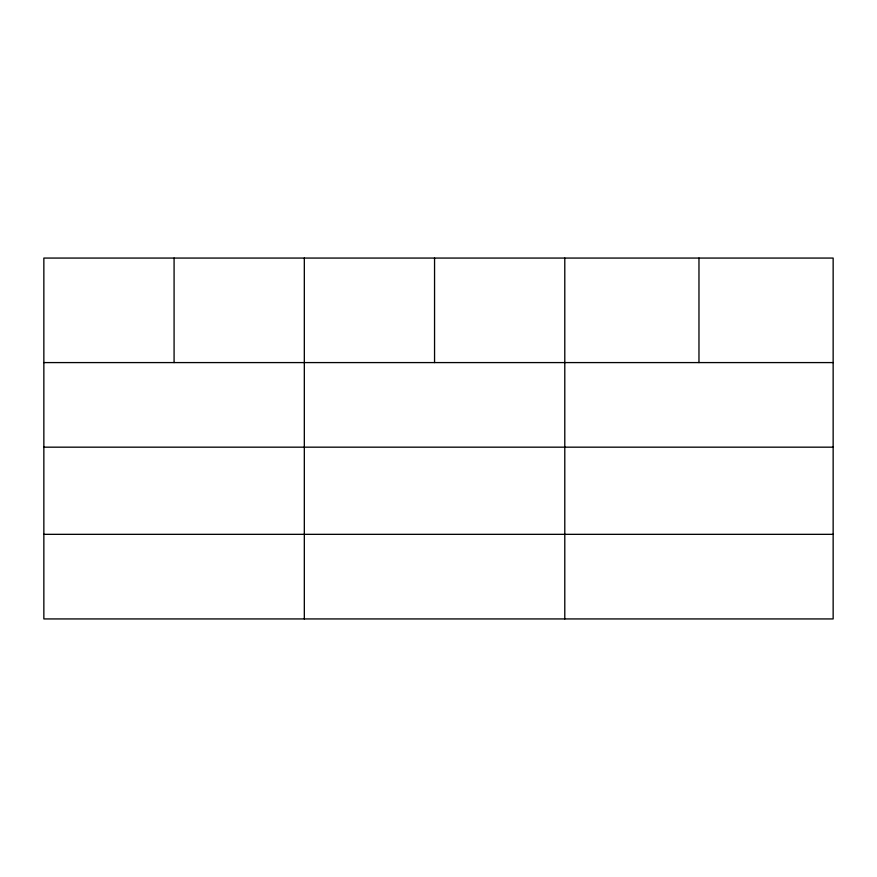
<?xml version="1.0" encoding="UTF-8"?>
<svg xmlns="http://www.w3.org/2000/svg" width="877" height="877" viewBox="0 0 877 877"><rect width="100%" height="100%" fill="white"/><g stroke="black" fill="none" stroke-linecap="round" stroke-linejoin="round"><path stroke-width="1.32" d="M833.15 447.171L833.15 258.068L43.85 258.068L43.85 618.932L833.15 618.932L833.15 447.171L43.85 447.171M43.85 362.585L833.15 362.585M43.85 534.334L833.15 534.334M698.969 258.068L698.969 362.585M564.788 258.068L564.788 618.932M434.553 258.068L434.553 362.585M304.319 258.068L304.319 618.932M174.084 258.068L174.084 362.585"/></g></svg>
